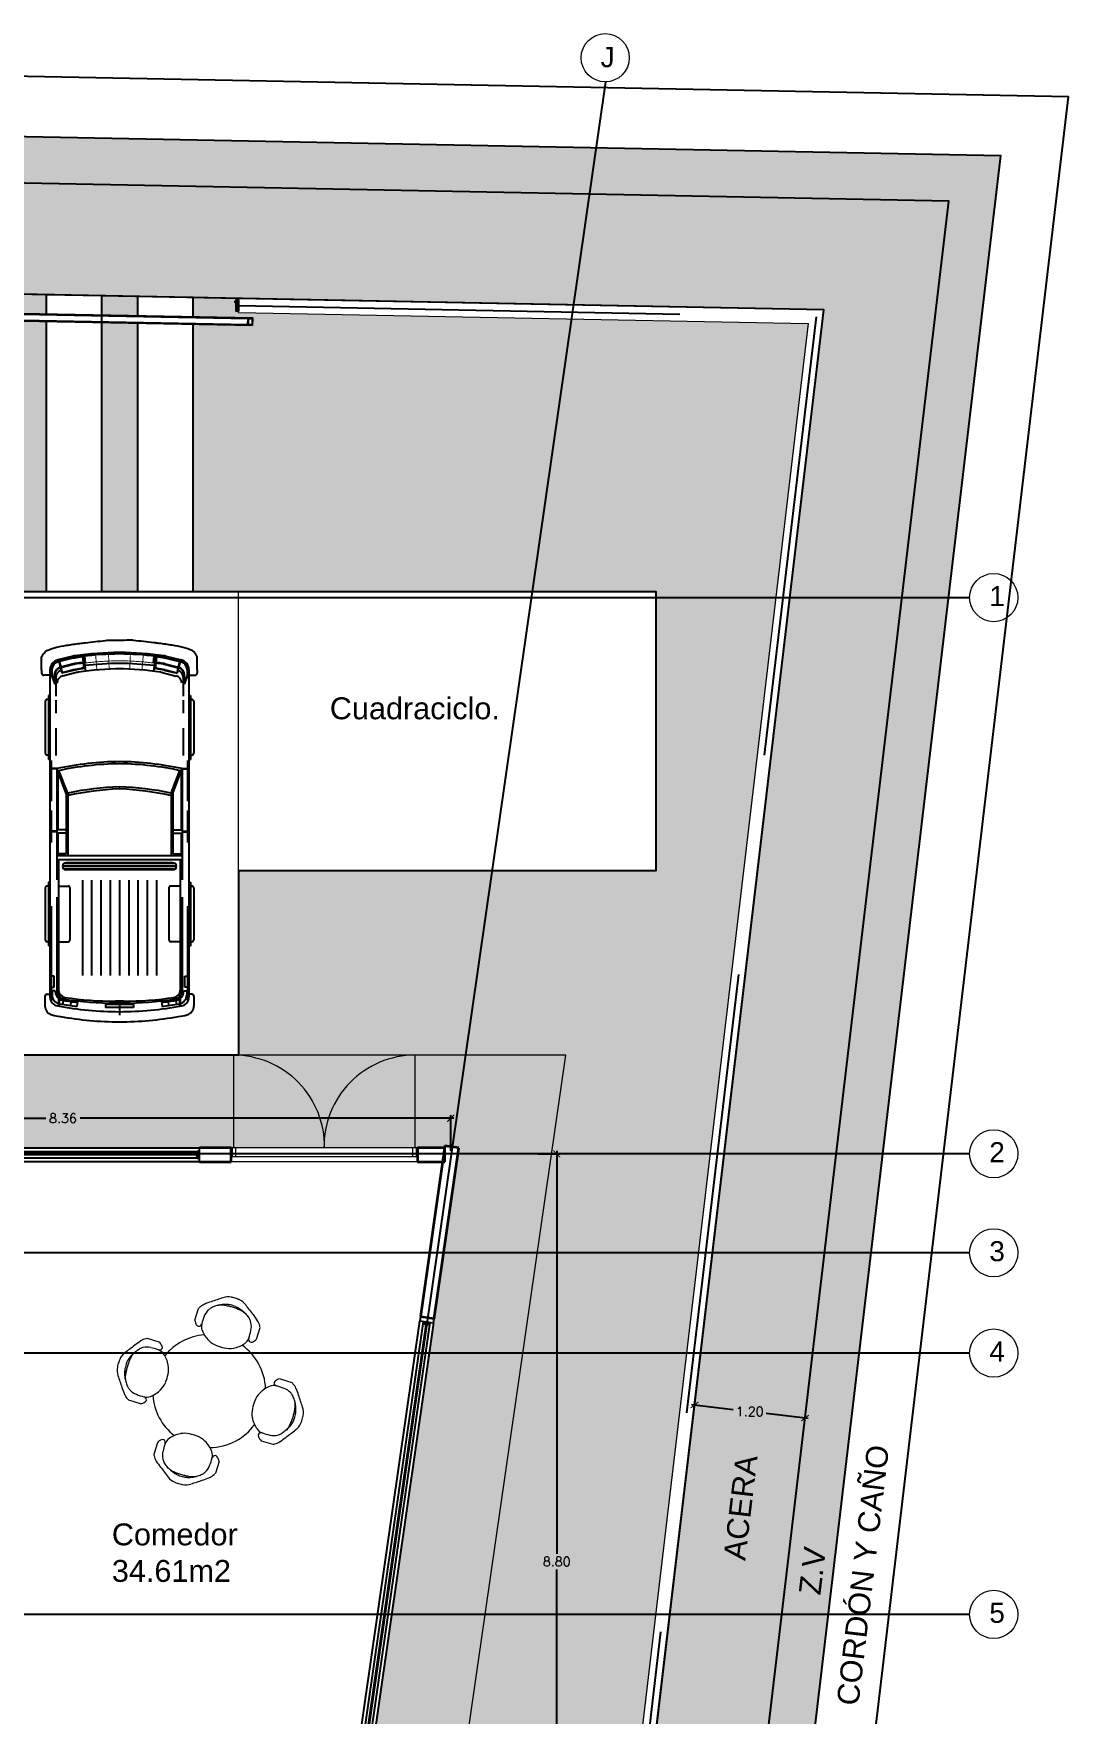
# Model space of a CAD drawing. Header units: inches. Extents: x -6 to 158, y 10 to 161.
# Drawn here: x 40.25 to 51.41, y 95.47 to 113.6 of the extents above; entities that cross this region are included whole.
import ezdxf

# ---------------------------------------------------------------- set-up
doc = ezdxf.new("R2010")
doc.units = ezdxf.units.IN
doc.header["$MEASUREMENT"] = 0
doc.linetypes.add('Hidden', pattern=[7.14375, 4.7625, -2.38125])
doc.linetypes.add('IMPORT-AI-Linetype-8', pattern=[7811.371918, 4882.107551, -976.421456, 976.421456, -976.421456])
for name, color, linetype in [('2 Ejes 2', 2, 'Continuous'), ('6', 6, 'Continuous'), ('_Trim_Arq_Ventanas', 2, 'Continuous'), ('_Trim_Ventaneria', 2, 'Continuous'), ('AUTOS', 6, 'Continuous'), ('Distribucion', 6, 'Continuous'), ('HATCH ACERA QUIRIBI', 33, 'FENCELINE1'), ('HATCH ZONA VERDE QUIRIBI', 119, 'FENCELINE1'), ('ZUCA-EJES', 251, 'Continuous')]:
    doc.layers.add(name, color=color, linetype=linetype)
for name, color, linetype, lineweight in [('A-DETL-GENF', 92, 'Continuous', 9), ('A-DOOR', 2, 'Continuous', 9), ('A-FLOR', 5, 'Continuous', 9), ('A-GLAZ-CWMG', 2, 'Continuous', 9), ('A-WALL', 5, 'Continuous', 9), ('I-FURN', 2, 'Continuous', 9), ('S-GRID-IDEN', 1, 'Continuous', 9)]:
    doc.layers.add(name, color=color, linetype=linetype, lineweight=lineweight)
doc.layers.add('Sector terreno natural', color=7, linetype='Continuous', lineweight=13, true_color=0xa28c7c)
doc.styles.add('Arial_1', font='arial.ttf', dxfattribs={"height": 450})
doc.styles.add('DETALLES$0$DETALLES$0$TEXTO GENERAL', font='romans.shx')
doc.styles.get("Standard").update_dxf_attribs({"font": 'arial.ttf'})
doc.linetypes.add('FENCELINE1', pattern='A,0.25,-0.1,[133,ltypeshp.shx,S=0.1,R=0,X=-0.1,Y=0],-0.1,1', length=1.45)
doc.dimstyles.new('DISTRIBUCIÓN$0$PLANTA ARQUITECTONICA$0$STANDARD', dxfattribs={"dimscale": 0, "dimtxt": 0.1, "dimasz": 0.075, "dimexe": 0.0333, "dimexo": 0.0333, "dimgap": 0.0333, "dimtad": 0, "dimtih": 1, "dimtoh": 1, "dimzin": 0, "dimdsep": 46, "dimtxsty": 'DETALLES$0$DETALLES$0$TEXTO GENERAL', "dimblk": 'DISTRIBUCIÓN$0$PLANTA ARQUITECTONICA$0$_ARCHTICK', "dimcen": 0.0333, "dimdle": 0.0333, "dimclrd": 124, "dimclre": 124, "dimclrt": 1, "dimaunit": 1, "dimadec": 0, "dimazin": 0, "dimtfac": 1, "dimtix": 1, "dimtmove": 2, "dimatfit": 3, "dimfxl": 2, "dimtolj": 1, "dimtzin": 0, "dimarcsym": 0})
pattern_1 = [(90, (-2717.0635, -1543.11324), (-0.0898025612, 0.0898025612), [0.0238125, -0.1557926224]), (45, (-2717.0635, -1543.11324), (-0.089802561, 0.089802561), [0.0238125, -0.1031875]), (135, (-2717.0635, -1543.11324), (-0.089802561, -0.089802561), [0.0238125, -0.1031875])]

# ---------------------------------------------------------------- blocks, each defined once
blk = doc.blocks.new('Doors_Door-sets_JELD-WEN_Interior_HP_FS7_Double_1_0 - 1990 x 2090 mm - M20 x M21-308447-Level 1')
at = {"layer": 'A-DETL-GENF', "color": 1}
for p, q in [((-978.8, 1074.8), (-978.8, 75)), ((978.8, 1074.8), (978.8, 75)), ((-953, 75), (-995, 75)), ((-995, 75), (-995, -17)), ((965, 75), (-965, 75)), ((-953, -17), (-953, 75)), ((953, 75), (953, -17)), ((995, 75), (953, 75)), ((995, -17), (995, 75)), ((-995, -17), (-953, -17)), ((-965, -17), (965, -17)), ((953, -17), (995, -17))]:
    blk.add_line(p, q, dxfattribs=at)
for centre, start, end in [((-980.3, 91.5), 359.03852, 89.9126), ((980.3, 91.5), 90.0874, 180.96148)]:
    blk.add_arc(centre, 983.3, start, end, dxfattribs=at)
at = {"layer": 'A-DOOR', "color": 1, "lineweight": 18}
for p, q in [((-995, 75), (-1005, 75)), ((-1005, 75), (-1005, -17)), ((1005, 75), (995, 75)), ((1005, -17), (1005, 75)), ((-1005, -17), (-995, -17)), ((995, -17), (1005, -17))]:
    blk.add_line(p, q, dxfattribs=at)
blk = doc.blocks.new('HermanMiller_Collection_Nelson_SwagLegDiningTableRound - Veneer 48Dia-513280-Level 1')
at = {"layer": 'I-FURN', "color": 251}
for start, end in [(66.2968, 114.0401), (152.6691, 180), (0, 23.6107), (336.8091, 0), (180, 205.5843), (244.5069, 296.5354)]:
    blk.add_arc((0, 0), 610, start, end, dxfattribs=at)
blk = doc.blocks.new('HermanMiller_Collection_Nelson_SwagLegArmchair - Swag Leg-513281-Level 1')
at = {"layer": 'I-FURN', "color": 251}
for p, q in [((84, 348), (-48, 348)), ((84, -348), (-48, -348))]:
    blk.add_line(p, q, dxfattribs=at)
for centre, radius, start, end in [((6418, -4533), 8124, 144.0352, 144.9875), ((9, 110), 150, 121.3561, 135.5158), ((102, 305), 39.1, 267.1626, 296.5663), ((90, 143), 123, 52.4849, 85.5151), ((106, 295), 28.4, 296.5663, 40.4007), ((-16, 5), 297, 26.6196, 52.4849), ((113, 0), 384, 175.7867, 184.2131), ((-85, 22), 185, 144.9875, 173.5603), ((97, 0), 284, 174.3006, 185.6994), ((16, 21), 262, 5.0984, 26.6196), ((-216, 0), 494, 354.9016, 5.0984), ((-85, -22), 185, 186.4397, 215.0125), ((6418, 4533), 8124, 215.0125, 215.9648), ((-16, -5), 297, 307.5151, 333.3804), ((16, -21), 262, 333.3804, 354.9016), ((9, -110), 150, 224.4842, 238.6439), ((90, -143), 123, 274.4849, 307.5151), ((102, -305), 39.1, 63.4337, 92.8374), ((106, -295), 28.4, 319.5993, 63.4337)]:
    blk.add_arc(centre, radius, start, end, dxfattribs=at)
for centre, major_axis, ratio, start_param, end_param in [((-59, 308), (160, 187), 0.139347, 1.725181, 2.06907), ((20, 203), (163, 31), 0.957211, 1.915338, 2.280624), ((20, 91), (21, 171), 0.997515, 0.157117, 0.666269), ((20, 201), (165, 4), 0.975402, 1.965703, 2.071275), ((74, -169), (-476, 0), 0.91424, 4.65901, 4.839308), ((25, 232), (-133, 6), 0.97352, 3.871507, 4.295394), ((-245, 26), (7.1, 98.7), 0.256601, 1.41488, 1.565126), ((-245, -26), (-7.1, 98.7), 0.256601, 1.576459, 1.726713), ((-59, -308), (-160, 187), 0.139347, 1.072523, 1.416411), ((20, -203), (-163, 31), 0.957211, 0.860969, 1.226255), ((20, -91), (-21, 171), 0.997515, 2.475323, 2.984476), ((20, -201), (-165, 4), 0.975402, 1.070318, 1.175889), ((74, 169), (476, 0), 0.91424, 4.58547, 4.765768), ((25, -232), (133, 6), 0.97352, 5.129384, 5.553271)]:
    blk.add_ellipse(centre, major_axis=major_axis, ratio=ratio, start_param=start_param, end_param=end_param, dxfattribs=at)
for points, knots in [([(-186, 28), (-185, 33), (-185, 40), (-183, 49), (-182, 56), (-180, 63), (-179, 70), (-177, 77), (-175, 83), (-173, 90), (-171, 96), (-169, 102), (-166, 110), (-161, 120), (-154, 136), (-144, 155), (-130, 176), (-115, 196), (-104, 209), (-98, 215)], [-1, -1, -1, -1, -0.9375, -0.90625, -0.875, -0.84375, -0.8125, -0.78125, -0.75, -0.71875, -0.6875, -0.65625, -0.625, -0.5625, -0.5, -0.375, -0.25, -0.125, 0, 0, 0, 0]), ([(-140, 161), (-143, 153), (-148, 142), (-154, 126), (-159, 110), (-161, 97), (-162, 89)], [0, 0, 0, 0, 0.333333, 0.5, 0.666667, 1, 1, 1, 1]), ([(-186, -28), (-185, -33), (-185, -40), (-183, -49), (-182, -56), (-180, -63), (-179, -70), (-177, -77), (-175, -83), (-173, -90), (-171, -96), (-169, -102), (-166, -110), (-161, -120), (-154, -136), (-144, -155), (-130, -176), (-115, -196), (-104, -209), (-98, -215)], [-1, -1, -1, -1, -0.9375, -0.90625, -0.875, -0.84375, -0.8125, -0.78125, -0.75, -0.71875, -0.6875, -0.65625, -0.625, -0.5625, -0.5, -0.375, -0.25, -0.125, 0, 0, 0, 0]), ([(-162, -89), (-161, -97), (-159, -110), (-154, -126), (-148, -142), (-143, -153), (-140, -161)], [0, 0, 0, 0, 0.333333, 0.5, 0.666667, 1, 1, 1, 1])]:
    blk.add_open_spline(points, degree=3, knots=knots, dxfattribs=at)
blk.add_open_spline([(-162, 89), (-164, 74), (-167, 45), (-169, 0), (-167, -45), (-164, -74), (-162, -89)], degree=3, dxfattribs=at)
blk = doc.blocks.new('Grid - M_Grid Head - Circle-10837-Section 2')
at = {"layer": 'S-GRID-IDEN'}
blk.add_circle((-13844, 10530), 325, dxfattribs=at)
blk = doc.blocks.new('DISTRIBUCIÓN$0$PLANTA ARQUITECTONICA$0$_ARCHTICK')
at = {"color": 0, "linetype": 'ByBlock', "const_width": 0.15}
blk.add_lwpolyline([(-0.5, -0.5), (0.5, 0.5)], dxfattribs=at)
blk = doc.blocks.new('*D988')
at = {"layer": 'Defpoints', "color": 0, "transparency": 16777216}
for p in [(36.386, 101.896), (36.386, 101.512), (44.75, 101.512)]:
    blk.add_point(p, dxfattribs=at)
at = {"layer": 'Sector terreno natural', "color": 124, "lineweight": -2, "transparency": 16777216}
for p, q in [((36.386, 101.545), (36.386, 101.929)), ((44.75, 101.545), (44.75, 101.929)), ((36.352, 101.896), (40.382, 101.896)), ((44.783, 101.896), (40.754, 101.896))]:
    blk.add_line(p, q, dxfattribs=at)
at = {"layer": 'Sector terreno natural', "color": 124, "lineweight": -2, "transparency": 16777216, "xscale": 0.075, "yscale": 0.075, "zscale": 0.075}
for p, rotation in [((36.386, 101.896), 179.9999999968103), ((44.75, 101.896), 359.9999999968103)]:
    blk.add_blockref('DISTRIBUCIÓN$0$PLANTA ARQUITECTONICA$0$_ARCHTICK', p, dxfattribs=dict(at, rotation=rotation))
at = {"layer": 'Sector terreno natural', "color": 1, "transparency": 16777216, "insert": (40.568, 101.896), "char_height": 0.1, "attachment_point": 5, "style": 'DETALLES$0$DETALLES$0$TEXTO GENERAL'}
blk.add_mtext('\\A1;8.36', dxfattribs=at)
blk = doc.blocks.new('*D993')
at = {"layer": 'Defpoints', "color": 0, "transparency": 16777216}
for p in [(45.66, 101.512), (45.66, 92.715), (45.894, 92.715)]:
    blk.add_point(p, dxfattribs=at)
at = {"layer": 'Sector terreno natural', "color": 124, "lineweight": -2, "transparency": 16777216}
for p, q in [((45.894, 101.545), (45.894, 97.197)), ((45.693, 101.512), (45.927, 101.512)), ((45.894, 92.682), (45.894, 97.03)), ((45.693, 92.715), (45.927, 92.715))]:
    blk.add_line(p, q, dxfattribs=at)
at = {"layer": 'Sector terreno natural', "color": 124, "lineweight": -2, "transparency": 16777216, "xscale": 0.075, "yscale": 0.075, "zscale": 0.075}
for p, rotation in [((45.894, 101.512), 90), ((45.894, 92.715), 270)]:
    blk.add_blockref('DISTRIBUCIÓN$0$PLANTA ARQUITECTONICA$0$_ARCHTICK', p, dxfattribs=dict(at, rotation=rotation))
at = {"layer": 'Sector terreno natural', "color": 1, "transparency": 16777216, "insert": (45.894, 97.114), "char_height": 0.1, "attachment_point": 5, "style": 'DETALLES$0$DETALLES$0$TEXTO GENERAL'}
blk.add_mtext('\\A1;8.80', dxfattribs=at)
blk = doc.blocks.new('Auto')
at = {"layer": 'AUTOS', "color": 251}
for p, q in [((-1.809, 0.803), (-1.909, 0.803)), ((-0.834, 0.734), (-1.865, 0.734)), ((1.715, 0.749), (-1.812, 0.749)), ((-1.747, 0.725), (-1.79, 0.725)), ((-1.784, 0.778), (-1.784, 0.749)), ((-1.747, 0.691), (-1.747, 0.725)), ((-1.59, 0.738), (-1.706, 0.738)), ((-1.706, 0.738), (-1.706, 0.705)), ((-1.59, 0.705), (-1.59, 0.738)), ((-0.574, 0.765), (-1.263, 0.765)), ((-1.263, 0.749), (-1.263, 0.765)), ((-1.217, 0.765), (-1.217, 0.78)), ((-0.637, 0.8), (-1.197, 0.8)), ((-0.617, 0.765), (-0.617, 0.78)), ((-0.574, 0.749), (-0.574, 0.765)), ((0.198, 0.734), (-0.148, 0.734)), ((-0.033, 0.675), (-0.033, 0.749)), ((-0.025, 0.675), (-0.025, 0.749)), ((0.646, 0.734), (0.298, 0.734)), ((0.646, 0.675), (0.646, 0.749)), ((0.65, 0.675), (0.65, 0.749)), ((0.736, 0.734), (0.65, 0.734)), ((1.439, 0.765), (0.75, 0.765)), ((0.75, 0.749), (0.75, 0.765)), ((0.796, 0.765), (0.796, 0.78)), ((1.376, 0.8), (0.816, 0.8)), ((1.396, 0.765), (1.396, 0.78)), ((1.439, 0.749), (1.439, 0.765)), ((1.653, 0.733), (1.56, 0.696)), ((1.655, 0.728), (1.59, 0.701)), ((1.715, 0.733), (1.653, 0.733)), ((1.715, 0.728), (1.653, 0.728)), ((1.657, 0.749), (1.657, 0.814)), ((1.715, 0.839), (1.682, 0.839)), ((-1.773, 0.648), (-1.914, 0.648)), ((-0.333, 0.655), (-1.913, 0.655)), ((-1.851, 0.607), (-1.893, 0.614)), ((-1.747, 0.691), (-1.753, 0.691)), ((-0.737, 0.675), (-1.739, 0.675)), ((-1.706, 0.705), (-1.59, 0.705)), ((-1.217, 0.655), (-1.217, 0.553)), ((-0.617, 0.655), (-0.617, 0.553)), ((0.649, 0.675), (-0.548, 0.675)), ((-0.441, -0.578), (-0.441, 0.576)), ((-0.432, -0.603), (-0.432, 0.601)), ((-0.404, -0.616), (-0.404, 0.614)), ((-0.375, -0.603), (-0.375, 0.601)), ((-0.366, -0.578), (-0.366, 0.576)), ((-0.333, -0.677), (-0.333, 0.675)), ((-0.291, -0.677), (-0.291, 0.675)), ((0.387, 0.555), (-0.291, 0.555)), ((-0.048, 0.664), (-0.27, 0.664)), ((-0.27, 0.573), (-0.27, 0.664)), ((0.383, 0.573), (-0.27, 0.573)), ((-0.048, 0.573), (-0.048, 0.675)), ((-0.01, 0.573), (-0.01, 0.675)), ((0.626, 0.664), (-0.01, 0.664)), ((0.383, 0.573), (0.65, 0.675)), ((0.387, 0.555), (0.629, 0.652)), ((1.085, 0.685), (0.792, 0.685)), ((1.387, 0.685), (1.248, 0.685)), ((1.632, 0.685), (1.433, 0.685)), ((1.56, 0.696), (1.661, 0.696)), ((1.59, 0.701), (1.661, 0.701)), ((1.686, 0.461), (1.649, 0.611)), ((1.808, 0.654), (1.678, 0.622)), ((1.713, 0.479), (1.678, 0.622)), ((1.739, 0.631), (1.685, 0.618)), ((1.715, 0.494), (1.685, 0.618)), ((1.773, 0.494), (1.739, 0.631)), ((1.804, 0.647), (1.744, 0.633)), ((1.75, 0.634), (1.744, 0.633)), ((1.779, 0.493), (1.744, 0.633)), ((1.78, 0.487), (1.744, 0.633)), ((1.84, 0.502), (1.804, 0.647)), ((1.845, 0.506), (1.808, 0.654)), ((1.863, 0.499), (1.822, 0.665)), ((-1.872, 0.453), (-1.915, 0.458)), ((-1.864, 0.523), (-1.906, 0.527)), ((-0.553, 0.399), (-1.582, 0.399)), ((-0.637, 0.533), (-1.197, 0.533)), ((1.862, 0.387), (1.7, 0.367)), ((1.878, 0.396), (1.728, 0.378)), ((1.788, 0.39), (1.735, 0.384)), ((1.791, 0.365), (1.863, 0.373)), ((1.855, 0.398), (1.794, 0.391)), ((-0.553, 0.299), (-1.582, 0.299)), ((-0.553, 0.199), (-1.582, 0.199)), ((-1.927, -0.151), (-1.927, 0.149)), ((-1.893, 0.149), (-1.927, 0.149)), ((-1.893, -0.151), (-1.893, 0.149)), ((-1.88, -0.044), (-1.88, 0.042)), ((-1.86, -0.044), (-1.86, 0.042)), ((-0.553, 0.099), (-1.582, 0.099)), ((-1.88, -0.001), (-2.011, -0.001)), ((-1.893, -0.151), (-1.927, -0.151)), ((-0.553, -0.001), (-1.582, -0.001)), ((-0.553, -0.101), (-1.582, -0.101)), ((-0.553, -0.201), (-1.582, -0.201)), ((-0.553, -0.301), (-1.582, -0.301)), ((-1.872, -0.455), (-1.915, -0.46)), ((-1.864, -0.525), (-1.906, -0.529)), ((-0.553, -0.401), (-1.582, -0.401)), ((-0.637, -0.535), (-1.197, -0.535)), ((1.686, -0.463), (1.649, -0.613)), ((1.713, -0.481), (1.678, -0.624)), ((1.715, -0.496), (1.685, -0.62)), ((1.862, -0.389), (1.7, -0.369)), ((1.878, -0.398), (1.728, -0.38)), ((1.788, -0.392), (1.735, -0.386)), ((1.773, -0.496), (1.739, -0.633)), ((1.78, -0.49), (1.744, -0.635)), ((1.779, -0.495), (1.744, -0.635)), ((1.791, -0.367), (1.863, -0.375)), ((1.855, -0.4), (1.794, -0.393)), ((1.84, -0.504), (1.804, -0.649)), ((1.845, -0.508), (1.808, -0.656)), ((1.863, -0.501), (1.822, -0.667)), ((-1.773, -0.65), (-1.914, -0.65)), ((-0.333, -0.657), (-1.913, -0.657)), ((-1.851, -0.609), (-1.893, -0.616)), ((-1.747, -0.693), (-1.753, -0.693)), ((-1.747, -0.693), (-1.753, -0.693)), ((-1.747, -0.693), (-1.747, -0.727)), ((-0.737, -0.677), (-1.739, -0.677)), ((-1.706, -0.707), (-1.59, -0.707)), ((-1.706, -0.74), (-1.706, -0.707)), ((-1.59, -0.707), (-1.59, -0.74)), ((-1.217, -0.657), (-1.217, -0.555)), ((-0.617, -0.657), (-0.617, -0.555)), ((0.649, -0.677), (-0.548, -0.677)), ((0.387, -0.557), (-0.291, -0.557)), ((0.383, -0.575), (-0.27, -0.575)), ((-0.27, -0.575), (-0.27, -0.666)), ((-0.048, -0.666), (-0.27, -0.666)), ((-0.048, -0.575), (-0.048, -0.677)), ((-0.033, -0.677), (-0.033, -0.751)), ((-0.025, -0.677), (-0.025, -0.751)), ((-0.01, -0.575), (-0.01, -0.677)), ((0.626, -0.666), (-0.01, -0.666)), ((0.383, -0.575), (0.65, -0.677)), ((0.387, -0.557), (0.629, -0.654)), ((0.646, -0.677), (0.646, -0.751)), ((0.65, -0.677), (0.65, -0.751)), ((1.085, -0.687), (0.792, -0.687)), ((1.387, -0.687), (1.248, -0.687)), ((1.632, -0.687), (1.433, -0.687)), ((1.56, -0.698), (1.661, -0.698)), ((1.653, -0.735), (1.56, -0.698)), ((1.655, -0.73), (1.59, -0.703)), ((1.59, -0.703), (1.661, -0.703)), ((1.737, -0.639), (1.678, -0.624)), ((1.739, -0.633), (1.685, -0.62)), ((1.803, -0.655), (1.743, -0.64)), ((1.75, -0.636), (1.744, -0.635)), ((1.804, -0.649), (1.744, -0.635)), ((-1.809, -0.805), (-1.909, -0.805)), ((-0.834, -0.736), (-1.865, -0.736)), ((1.715, -0.751), (-1.812, -0.751)), ((-1.747, -0.727), (-1.79, -0.727)), ((-1.784, -0.78), (-1.784, -0.751)), ((-1.59, -0.74), (-1.706, -0.74)), ((-1.263, -0.751), (-1.263, -0.767)), ((-0.574, -0.767), (-1.263, -0.767)), ((-1.217, -0.767), (-1.217, -0.782)), ((-0.637, -0.802), (-1.197, -0.802)), ((-0.617, -0.767), (-0.617, -0.782)), ((-0.574, -0.751), (-0.574, -0.767)), ((0.198, -0.736), (-0.148, -0.736)), ((0.646, -0.736), (0.298, -0.736)), ((0.736, -0.736), (0.65, -0.736)), ((0.75, -0.751), (0.75, -0.767)), ((1.439, -0.767), (0.75, -0.767)), ((0.796, -0.767), (0.796, -0.782)), ((1.376, -0.802), (0.816, -0.802)), ((1.396, -0.767), (1.396, -0.782)), ((1.439, -0.751), (1.439, -0.767)), ((1.715, -0.73), (1.653, -0.73)), ((1.715, -0.735), (1.653, -0.735)), ((1.657, -0.751), (1.657, -0.816)), ((1.715, -0.841), (1.682, -0.841))]:
    blk.add_line(p, q, dxfattribs=at)
for points in [[(1.715, 0.839), (1.856, 0.839)], [(1.715, -0.841), (1.856, -0.841)]]:
    blk.add_lwpolyline(points, dxfattribs=at)
for points in [[(1.856, 0.839, -0.042555), (1.909, 0.802, -0.119404), (1.923, 0.784, -0.036008), (1.956, 0.688, -0.029718), (1.981, 0.569, -0.000921), (2.001, 0.426, -0.004416), (2.004, 0.396, -0.001363), (2.008, 0.369, -0.000171), (2.033, 0.148, -0.00299), (2.037, 0.115, -0.001656)], [(1.856, -0.841, 0.042555), (1.909, -0.804, 0.119404), (1.923, -0.786, 0.036008), (1.956, -0.69, 0.029718), (1.981, -0.571, 0.000921), (2.001, -0.428, 0.004416), (2.004, -0.398, 0.001363), (2.008, -0.371, 0.000171), (2.033, -0.15, 0.0037), (2.037, -0.11, 0.001656)]]:
    blk.add_lwpolyline(points, format="xyb", dxfattribs=at)
at = {"layer": 'AUTOS', "color": 251, "const_width": 0.01}
for points in [[(1.814, -0.001, 0.028264), (1.788, 0.385, 0.028264)], [(1.788, -0.387, 0.028264), (1.814, -0.001, 0.028264)]]:
    blk.add_lwpolyline(points, format="xyb", dxfattribs=at)
for points in [[(1.713, 0.242), (1.875, 0.256)], [(1.722, 0.11), (1.884, 0.117)], [(1.722, -0.112), (1.884, -0.119)], [(1.713, -0.244), (1.875, -0.258)]]:
    blk.add_lwpolyline(points, dxfattribs=at)
at = {"layer": 'AUTOS', "color": 251}
for centre, radius, start, end in [((-0.102, 0.271), 1.958, 166.563, 169.2461), ((-1.909, 0.703), 0.1, 90, 166.563), ((-1.812, 0.649), 0.1, 90, 169.2898), ((-1.79, 0.625), 0.1, 90, 162.7908), ((-1.809, 0.778), 0.025, 0, 90), ((-1.197, 0.78), 0.02, 90, 180), ((-0.637, 0.78), 0.02, 0, 90), ((0.816, 0.78), 0.02, 90, 180), ((1.376, 0.78), 0.02, 0, 90), ((1.682, 0.814), 0.025, 90, 180), ((1.715, 0.639), 0.11, 13.8018, 90), ((1.715, 0.639), 0.0944, 9.2987, 90), ((1.715, 0.639), 0.0886, 9.2987, 90), ((1.492, 0.003), 3.573, 169.7995, 180.0721), ((1.601, 0.003), 3.573, 169.2898, 180.0721), ((1.635, 0.047), 3.573, 170.4085, 173.3969), ((-1.79, 0.625), 0.1, 167.131, 170.4085), ((1.694, 0.047), 3.573, 171.2509, 180.0721), ((1.678, 0.047), 3.573, 170.9769, 173.4714), ((1.694, 0.047), 3.553, 171.2509, 180.0721), ((-1.753, 0.591), 0.1, 145.7557, 170.9769), ((-1.739, 0.575), 0.1, 133.3761, 171.2509), ((-1.753, 0.591), 0.1, 90, 140.5161), ((-1.739, 0.575), 0.08, 90, 171.2509), ((-1.739, 0.575), 0.1, 90, 126.8699), ((-1.197, 0.553), 0.02, 180, 270), ((-0.637, 0.553), 0.02, 270, 0), ((-0.404, 0.576), 0.0375, 90, 180), ((-0.404, 0.576), 0.0375, 0, 90), ((-2.978, -0.154), 3.413, 2.6493, 11.9868), ((-2.956, -0.134), 3.413, 2.2275, 11.6359), ((-2.709, -0.063), 3.413, 1.0636, 12.2966), ((-2.687, -0.042), 3.413, 0.6886, 12.1293), ((1.573, 0.592), 0.0787, 13.8018, 90), ((1.632, 0.607), 0.0787, 16.8789, 90), ((1.661, 0.617), 0.0845, 14.6884, 90), ((1.661, 0.617), 0.0787, 14.7537, 90), ((1.492, 0.413), 0.2, 8.357, 13.8018), ((-1.7, -0.056), 3.427, 0.6723, 8.357), ((1.519, 0.431), 0.2, 8.357, 13.8018), ((0.938, 0.303), 0.8, 7.4607, 13.8018), ((-1.673, -0.038), 3.427, 6.968, 8.357), ((-1.666, -0.038), 3.427, 7.0689, 7.4607), ((-1.641, -0.041), 3.427, 0.6723, 6.9665), ((1.578, 0.446), 0.2, 8.357, 13.8018), ((-1.614, -0.023), 3.427, 6.9297, 8.357), ((1.586, 0.44), 0.2, 8.357, 13.8018), ((-1.606, -0.029), 3.427, 7.0448, 8.357), ((1.645, 0.454), 0.2, 8.357, 13.8018), ((-1.547, -0.015), 3.427, 6.9207, 8.357), ((1.65, 0.458), 0.2, 8.357, 13.8018), ((-1.542, -0.011), 3.427, 6.7822, 8.357), ((-1.54, -0.029), 3.427, 0.4694, 7.0907), ((1.669, 0.451), 0.2, 8.357, 13.8018), ((-1.524, -0.018), 3.427, 0.2737, 8.357), ((0.332, -0.001), 0.1, 357.3507, 2.6493), ((0.604, -0.001), 0.1, 358.9364, 1.0636), ((-1.7, 0.054), 3.427, 351.643, 359.3277), ((-1.7, 0.054), 3.427, 359.0832, 359.3277), ((17.743, 0.057), 15.706, 179.7876, 180.609), ((1.492, -0.006), 3.573, 179.9279, 190.2005), ((1.601, -0.006), 3.573, 179.9279, 190.7102), ((1.694, -0.049), 3.573, 179.9279, 188.7491), ((1.694, -0.049), 3.553, 179.9279, 188.7491), ((-2.978, 0.152), 3.413, 348.0132, 357.3507), ((-2.956, 0.132), 3.413, 348.3641, 357.7725), ((-2.709, 0.06), 3.413, 347.7034, 358.9364), ((-2.687, 0.04), 3.413, 347.8707, 359.3114), ((-1.7, -0.056), 3.427, 0.6723, 0.9168), ((-1.641, 0.039), 3.427, 353.0335, 359.3277), ((-1.54, 0.027), 3.427, 352.9093, 359.5306), ((-1.524, 0.016), 3.427, 351.643, 359.7263), ((-1.524, 0.016), 3.427, 359.7191, 359.7263), ((-1.524, -0.018), 3.427, 0.2737, 0.2809), ((1.635, -0.049), 3.573, 186.6031, 189.5915), ((1.678, -0.049), 3.573, 186.5286, 189.0231), ((-1.197, -0.555), 0.02, 90, 180), ((-0.637, -0.555), 0.02, 0, 90), ((1.492, -0.415), 0.2, 346.1982, 351.643), ((1.519, -0.433), 0.2, 346.1982, 351.643), ((0.938, -0.305), 0.8, 346.1982, 352.5393), ((-1.673, 0.036), 3.427, 351.643, 353.032), ((-1.666, 0.036), 3.427, 352.5393, 352.9311), ((1.578, -0.448), 0.2, 346.1982, 351.643), ((-1.614, 0.021), 3.427, 351.643, 353.0703), ((1.586, -0.442), 0.2, 346.1982, 351.643), ((-1.606, 0.027), 3.427, 351.643, 352.9552), ((1.645, -0.456), 0.2, 346.1982, 351.643), ((-1.547, 0.013), 3.427, 351.643, 353.0793), ((1.65, -0.46), 0.2, 346.1982, 351.643), ((-1.542, 0.009), 3.427, 351.643, 353.2178), ((1.669, -0.453), 0.2, 346.1982, 351.643), ((-0.102, -0.273), 1.958, 190.7539, 193.437), ((-1.812, -0.651), 0.1, 190.7102, 270), ((-1.79, -0.627), 0.1, 197.2092, 270), ((-1.753, -0.593), 0.1, 189.0231, 214.2443), ((-1.739, -0.577), 0.1, 188.7491, 226.6239), ((-1.753, -0.593), 0.1, 219.4839, 270), ((-1.739, -0.577), 0.08, 188.7491, 270), ((-1.739, -0.577), 0.1, 233.1301, 270), ((-0.404, -0.578), 0.0375, 180, 270), ((-0.404, -0.578), 0.0375, 270, 0), ((1.573, -0.594), 0.0787, 270, 346.1982), ((1.632, -0.609), 0.0787, 270, 343.1211), ((1.661, -0.619), 0.0787, 270, 345.2463), ((1.661, -0.619), 0.0845, 270, 345.3116), ((1.715, -0.641), 0.0886, 270, 350.7013), ((1.715, -0.641), 0.0944, 270, 350.7013), ((1.715, -0.641), 0.11, 270, 346.1982), ((-1.909, -0.705), 0.1, 193.437, 270), ((-1.809, -0.78), 0.025, 270, 0), ((-1.197, -0.782), 0.02, 180, 270), ((-0.637, -0.782), 0.02, 270, 0), ((0.816, -0.782), 0.02, 180, 270), ((1.376, -0.782), 0.02, 270, 0), ((1.682, -0.816), 0.025, 180, 270)]:
    blk.add_arc(centre, radius, start, end, dxfattribs=at)
blk = doc.blocks.new('MARCOALUM')
at = {"layer": '_Trim_Arq_Ventanas', "color": 1}
for p, q in [((0.0325, 0.03725), (0.025, 0.04475)), ((0.0325, 0.04475), (0.025, 0.03725)), ((0.0325, 0.02525), (0.025, 0.03275)), ((0.0325, 0.03275), (0.025, 0.02525))]:
    blk.add_line(p, q, dxfattribs=at)
at = {"layer": '_Trim_Arq_Ventanas', "color": 3}
blk.add_lwpolyline([(0, 0), (0, 0.07), (0.025, 0.07), (0.025, 0)], close=True, dxfattribs=at)
at = {"layer": '_Trim_Arq_Ventanas'}
for points in [[(0.005, 0.005), (0.005, 0.065), (0.02, 0.065), (0.02, 0.005)], [(0.025, 0.04475), (0.025, 0.03725), (0.0325, 0.03725), (0.0325, 0.04475)], [(0.025, 0.02525), (0.025, 0.03275), (0.0325, 0.03275), (0.0325, 0.02525)]]:
    blk.add_lwpolyline(points, close=True, dxfattribs=at)
blk = doc.blocks.new('*U982')
at = {"layer": '_Trim_Ventaneria', "color": 2}
for p, q in [((0, 0.15), (4.313, 0.15)), ((4.313, 0), (0, 0)), ((0.025, 0.11), (4.288, 0.11)), ((4.288, 0.04), (0.025, 0.04))]:
    blk.add_line(p, q, dxfattribs=at)
at = {"layer": '_Trim_Ventaneria', "color": 160}
for p, q in [((0.032, 0.077), (4.28, 0.077)), ((4.28, 0.073), (0.032, 0.073))]:
    blk.add_line(p, q, dxfattribs=at)
at = {"layer": '_Trim_Ventaneria', "color": 1}
blk.add_blockref('MARCOALUM', (0, 0.04), dxfattribs=at)
at = {"layer": '_Trim_Ventaneria', "color": 1, "xscale": -1}
blk.add_blockref('MARCOALUM', (4.313, 0.04), dxfattribs=at)
blk = doc.blocks.new('Rectangular Mullion - 50 x 150mm-1630585-Level 1')
at = {"layer": 'A-GLAZ-CWMG', "lineweight": 25}
for p, q in [((-50, 75), (0, 75)), ((-50, -75), (-50, 75)), ((0, 75), (0, -75)), ((0, -75), (-50, -75))]:
    blk.add_line(p, q, dxfattribs=at)
blk = doc.blocks.new('*U933')
at = {"layer": '_Trim_Ventaneria', "color": 2}
for p, q in [((0, 0.15), (5.999, 0.15)), ((5.999, 0), (0, 0)), ((0.025, 0.11), (5.974, 0.11)), ((5.974, 0.04), (0.025, 0.04))]:
    blk.add_line(p, q, dxfattribs=at)
at = {"layer": '_Trim_Ventaneria', "color": 160}
for p, q in [((0.032, 0.077), (5.966, 0.077)), ((5.966, 0.073), (0.032, 0.073))]:
    blk.add_line(p, q, dxfattribs=at)
at = {"layer": '_Trim_Ventaneria', "color": 1}
blk.add_blockref('MARCOALUM', (0, 0.04), dxfattribs=at)
at = {"layer": '_Trim_Ventaneria', "color": 1, "xscale": -1}
blk.add_blockref('MARCOALUM', (5.999, 0.04), dxfattribs=at)
blk = doc.blocks.new('*D1076')
at = {"layer": 'Defpoints', "color": 0, "transparency": 16777216}
for p in [(47.373, 98.747), (48.572, 98.662), (48.565, 98.607)]:
    blk.add_point(p, dxfattribs=at)
at = {"layer": 'Sector terreno natural', "color": 124, "lineweight": -2, "transparency": 16777216}
for p, q in [((47.377, 98.78), (47.384, 98.836)), ((47.347, 98.807), (47.797, 98.754)), ((48.605, 98.658), (48.154, 98.712)), ((48.569, 98.64), (48.576, 98.695))]:
    blk.add_line(p, q, dxfattribs=at)
at = {"layer": 'Sector terreno natural', "color": 124, "lineweight": -2, "transparency": 16777216, "xscale": 0.075, "yscale": 0.075, "zscale": 0.075}
for p, rotation in [((47.38, 98.803), 173.2648526782427), ((48.572, 98.662), 353.2648526782427)]:
    blk.add_blockref('DISTRIBUCIÓN$0$PLANTA ARQUITECTONICA$0$_ARCHTICK', p, dxfattribs=dict(at, rotation=rotation))
at = {"layer": 'Sector terreno natural', "color": 1, "transparency": 16777216, "insert": (47.976, 98.733), "char_height": 0.1, "attachment_point": 5, "style": 'DETALLES$0$DETALLES$0$TEXTO GENERAL'}
blk.add_mtext('\\A1;1.20', dxfattribs=at)

msp = doc.modelspace()

# ---------------------------------------------------------------- hatches: boundary and pattern name
at = {"layer": 'HATCH ACERA QUIRIBI', "linetype": 'ByBlock'}
h = msp.add_hatch(dxfattribs=at)
h.set_pattern_fill('AR-SAND', color=33, scale=0.005)
h.set_pattern_definition([(37.5, (-2717.0635, -1543.11324), (-0.008000156, 0.244706619), [0, -0.19304, 0, -0.2159, 0, -0.206375]), (7.5, (-2717.0635, -1543.11324), (0.22476164, 0.35841255), [0, -0.10414, 0, -0.17399, 0, -0.066675]), (327.5, (-2717.2197, -1543.11324), (0.395496185, 0.000718592), [0, -0.0635, 0, -0.2286, 0, -0.29845]), (317.5, (-2717.2197, -1543.11324), (0.381778226, 0.11146466), [0, -0.03175, 0, -0.14986, 0, -0.17145])])
h.paths.add_polyline_path([(20.035, 112.376), (20.706, 97.421), (20.706, 84.362), (20.706, 67.719), (26.739, 69.458), (35.014, 71.845), (44.88, 77.103), (47.868, 92.706), (50.122, 111.79)])
h.paths.add_polyline_path([(21.291, 111.152), (21.906, 97.448), (21.906, 84.362), (21.906, 69.314), (26.406, 70.612), (34.561, 72.963), (43.809, 77.892), (46.682, 92.889), (48.775, 110.616)], flags=16)
h = msp.add_hatch(dxfattribs=at)
h.set_pattern_fill('AR-SAND', color=33, scale=0.005)
h.set_pattern_definition([(37.5, (-2956.6152, -1549.60437), (-0.008000156, 0.244706619), [0, -0.19304, 0, -0.2159, 0, -0.206375]), (7.5, (-2956.6152, -1549.60437), (0.224761642, 0.35841255), [0, -0.10414, 0, -0.17399, 0, -0.066675]), (327.5, (-2956.7714, -1549.60437), (0.395496185, 0.000718592), [0, -0.0635, 0, -0.2286, 0, -0.29845]), (317.5, (-2956.7714, -1549.60437), (0.381778226, 0.11146466), [0, -0.03175, 0, -0.14986, 0, -0.17145])])
h.paths.add_polyline_path([(25.056, 79.383), (24.056, 79.383), (24.056, 108.577), (37.461, 108.577), (37.461, 102.577), (45.991, 102.577), (43.876, 87.883), (40.961, 87.883), (40.961, 78.383), (34.999, 78.383), (32.999, 73.008), (27.906, 71.54), (27.906, 71.044), (26.406, 70.612), (26.406, 71.583), (21.906, 71.583), (21.906, 73.083), (28.056, 73.083), (31.384, 74.043), (32.999, 78.383), (28.056, 78.383), (28.056, 79.383), (36.311, 79.383), (36.311, 78.658), (36.461, 78.658), (36.461, 79.383), (39.961, 79.383), (39.961, 88.883), (43.01, 88.883), (44.837, 101.577), (36.461, 101.577), (36.461, 107.577), (25.056, 107.577)])
at = {"layer": 'HATCH ZONA VERDE QUIRIBI', "linetype": 'Continuous'}
h = msp.add_hatch(dxfattribs=at)
h.set_pattern_fill('GRASS', color=112, scale=0.005, style=0)
h.set_pattern_definition(pattern_1)
h.paths.add_polyline_path([(19.511, 112.887), (20.206, 97.41), (20.206, 84.362), (20.206, 67.055), (26.877, 68.978), (35.203, 71.379), (45.326, 76.774), (48.363, 92.629), (50.683, 112.279)])
h.paths.add_polyline_path([(20.035, 112.376), (20.706, 97.421), (20.706, 84.362), (20.706, 67.719), (26.739, 69.458), (35.014, 71.845), (44.88, 77.103), (47.868, 92.706), (50.122, 111.79)], flags=16)
h = msp.add_hatch(dxfattribs=at)
h.set_pattern_fill('GRASS', color=112, scale=0.005, style=0)
h.set_pattern_definition(pattern_1)
h.paths.add_polyline_path([(26.206, 71.383), (26.206, 70.762), (22.106, 69.58), (22.106, 71.383)])
h.paths.add_polyline_path([(38.326, 110.609), (38.711, 110.601), (38.711, 110.812), (38.326, 110.82)])
h.paths.add_polyline_path([(38.711, 110.525), (38.326, 110.532), (38.326, 107.577), (38.711, 107.577)])
h.paths.add_polyline_path([(40.388, 110.493), (39.311, 110.514), (39.311, 107.577), (40.388, 107.577)])
h.paths.add_polyline_path([(39.311, 110.59), (40.388, 110.57), (40.388, 110.78), (39.311, 110.801)])
h.paths.add_polyline_path([(40.988, 110.558), (41.372, 110.551), (41.372, 110.76), (40.988, 110.768)])
h.paths.add_polyline_path([(41.372, 110.475), (40.988, 110.482), (40.988, 107.577), (41.373, 107.577)])
h.paths.add_polyline_path([(32.07, 77.519), (32.07, 77.319), (30.127, 77.319), (30.127, 77.519)])
h.paths.add_polyline_path([(32.999, 78.383), (28.056, 78.383), (28.056, 73.083), (31.384, 74.043)])
h.paths.add_polyline_path([(35.211, 77.519), (36.323, 77.519), (36.323, 77.319), (35.211, 77.319)])
h.paths.add_polyline_path([(35.874, 77.319), (35.874, 77.169), (35.61, 77.169), (35.61, 77.319)])
h.paths.add_polyline_path([(41.972, 110.54), (42.614, 110.527), (42.613, 110.451), (41.972, 110.463), (41.973, 107.577), (46.961, 107.577), (46.961, 104.567), (42.461, 104.567), (42.461, 102.577), (45.991, 102.577), (43.876, 87.883), (40.961, 87.883), (40.961, 78.383), (34.999, 78.383), (32.999, 73.008), (28.056, 71.583), (28.056, 71.243), (34.504, 73.103), (43.676, 77.991), (46.533, 92.912), (48.607, 110.469), (42.461, 110.589), (42.461, 110.739), (41.972, 110.749)])
h.paths.add_polyline_path([(28.925, 111.002), (28.925, 108.577), (37.461, 108.577), (37.461, 107.577), (37.726, 107.577), (37.726, 110.821), (38.246, 110.821), (37.461, 110.837), (37.461, 110.687), (31.061, 110.811), (31.061, 110.961), (25.056, 111.078), (25.056, 110.928), (21.448, 110.999), (22.056, 97.451), (22.056, 79.383), (22.775, 79.383), (22.656, 79.432), (22.622, 79.513), (22.622, 80.27), (22.736, 80.317), (23.993, 80.317), (24.056, 80.165), (24.056, 108.577), (27.341, 108.577), (27.341, 111.021), (27.941, 111.021), (27.941, 108.577), (28.326, 108.577), (28.326, 111.002)])
h.paths.add_polyline_path([(27.341, 110.742), (27.341, 110.818), (25.228, 110.859), (25.226, 110.782)])
h.paths.add_polyline_path([(28.326, 110.723), (28.326, 110.8), (27.941, 110.807), (27.941, 110.731)])
h.paths.add_polyline_path([(28.925, 110.788), (28.925, 110.712), (31.213, 110.668), (31.214, 110.745)])

# ---------------------------------------------------------------- linework, layer by layer
at = {"color": 251, "linetype": 'Hidden'}
msp.add_lwpolyline([(42.461, 110.664), (48.691, 110.543), (46.607, 92.901), (43.742, 77.941), (34.533, 73.033), (27.981, 71.144)], dxfattribs=at)
at = {"layer": '6', "color": 2}
msp.add_line((42.038, 101.577), (42.038, 101.427), dxfattribs=at)
at = {"layer": '6', "color": 1}
for points in [[(18.831, 113.55), (19.556, 97.395), (19.556, 84.362), (19.556, 66.191), (27.058, 68.354), (35.449, 70.773), (45.906, 76.346), (49.005, 92.53), (51.413, 112.915)], [(19.511, 112.887), (20.206, 97.41), (20.206, 84.362), (20.206, 67.055), (26.877, 68.978), (35.203, 71.379), (45.326, 76.774), (48.363, 92.629), (50.683, 112.279)]]:
    msp.add_lwpolyline(points, close=True, dxfattribs=at)
at = {"layer": '6', "color": 2}
msp.add_lwpolyline([(20.035, 112.376), (20.706, 97.421), (20.706, 84.362), (20.706, 67.719), (26.739, 69.458), (35.014, 71.845), (44.88, 77.103), (47.868, 92.706), (50.122, 111.79)], close=True, dxfattribs=at)
at = {"layer": '6'}
msp.add_lwpolyline([(21.291, 111.152), (21.906, 97.448), (21.906, 84.362), (21.906, 69.314), (26.406, 70.612), (34.561, 72.963), (43.809, 77.892), (46.682, 92.889), (48.775, 110.616), (21.291, 111.152)], dxfattribs=at)
msp.add_lwpolyline([(21.291, 111.152), (21.906, 97.448), (21.906, 84.362), (21.906, 69.314), (26.406, 70.612), (34.561, 72.963), (43.809, 77.892), (46.682, 92.889), (48.775, 110.616), (21.291, 111.152)], dxfattribs=at)
at = {"layer": '6', "color": 251}
for points in [[(40.388, 110.493), (40.388, 107.577), (40.988, 107.577), (40.988, 110.768), (40.388, 110.78), (40.388, 110.57)], [(41.972, 110.54), (41.972, 110.749), (41.372, 110.76), (41.372, 110.551)], [(41.372, 110.475), (41.373, 107.577), (41.973, 107.577), (41.972, 110.463)], [(37.461, 107.577), (46.961, 107.577), (46.961, 104.567), (42.461, 104.567), (42.461, 102.577), (37.461, 102.577), (37.461, 107.577)]]:
    msp.add_lwpolyline(points, dxfattribs=at)
at = {"layer": '_Trim_Ventaneria', "color": 250}
for p, q in [((42.426, 110.697), (42.436, 110.712)), ((42.426, 110.712), (42.436, 110.697)), ((42.563, 110.452), (42.564, 110.528))]:
    msp.add_line(p, q, dxfattribs=at)
for points in [[(42.613, 110.451), (42.614, 110.527), (37.632, 110.622), (37.631, 110.545)], [(42.564, 110.523), (42.563, 110.457), (37.681, 110.55), (37.682, 110.616)], [(42.436, 110.712), (42.436, 110.697), (42.426, 110.697), (42.426, 110.712)], [(42.461, 110.724), (42.461, 110.604), (42.436, 110.604), (42.436, 110.724)], [(42.456, 110.719), (42.456, 110.609), (42.441, 110.609), (42.441, 110.719)], [(42.568, 110.457), (42.569, 110.523), (42.609, 110.523), (42.608, 110.456)]]:
    msp.add_lwpolyline(points, close=True, dxfattribs=at)
at = {"layer": 'A-FLOR', "color": 5}
for p, q in [((21.291, 111.152), (48.775, 110.616)), ((48.775, 110.616), (46.682, 92.889))]:
    msp.add_line(p, q, dxfattribs=at)
at = {"layer": 'A-FLOR', "color": 1}
for p, q in [((45.991, 102.577), (37.461, 102.577)), ((43.876, 87.883), (45.991, 102.577))]:
    msp.add_line(p, q, dxfattribs=at)
at = {"layer": 'A-FLOR'}
msp.add_line((44.391, 101.427), (42.381, 101.427), dxfattribs=at)
at = {"layer": 'A-WALL', "lineweight": 35}
for p, q in [((42.381, 101.577), (42.039, 101.577)), ((42.381, 101.427), (42.381, 101.577)), ((44.688, 101.577), (44.391, 101.577)), ((44.391, 101.577), (44.391, 101.427)), ((44.688, 101.598), (44.423, 99.759)), ((44.572, 99.737), (44.837, 101.577)), ((44.837, 101.577), (44.688, 101.598)), ((44.688, 101.427), (44.688, 101.577)), ((42.039, 101.427), (42.381, 101.427)), ((44.391, 101.427), (44.688, 101.427)), ((44.423, 99.759), (44.572, 99.737))]:
    msp.add_line(p, q, dxfattribs=at)
at = {"layer": 'Sector terreno natural', "color": 2}
msp.add_line((42.461, 110.589), (42.461, 110.739), dxfattribs=at)
msp.add_lwpolyline([(42.461, 110.589), (48.607, 110.469), (46.533, 92.912), (43.676, 77.991), (34.504, 73.103), (28.056, 71.243)], dxfattribs=at)
at = {"layer": 'Sector terreno natural'}
msp.add_lwpolyline([(39.961, 102.577), (42.461, 102.577), (42.461, 107.577), (39.961, 107.577), (39.961, 102.577)], dxfattribs=at)
msp.add_lwpolyline([(42.461, 104.567), (42.461, 107.577), (46.961, 107.577), (46.961, 104.567)], close=True, dxfattribs=at)
at = {"layer": 'ZUCA-EJES', "color": 253, "linetype": 'IMPORT-AI-Linetype-8', "ltscale": 0.01}
for p, q in [((46.42, 113.077), (41.152, 76.476)), ((50.348, 107.512), (25.056, 107.512)), ((50.348, 101.512), (25.056, 101.512)), ((50.348, 100.443), (25.056, 100.443)), ((50.348, 99.362), (25.056, 99.362)), ((50.348, 96.543), (25.056, 96.543))]:
    msp.add_line(p, q, dxfattribs=at)

# ---------------------------------------------------------------- block references
at = {"layer": '_Trim_Ventaneria', "color": 2}
msp.add_blockref('*U982', (37.726, 101.427), dxfattribs=at)
at = {"layer": '_Trim_Ventaneria', "color": 2, "rotation": 261.8128988462055}
msp.add_blockref('*U933', (44.416, 99.709), dxfattribs=at)
at = {"layer": 'A-DOOR', "xscale": 0.000999999999999, "yscale": 0.000999999999999, "zscale": 0.000999999999999}
msp.add_blockref('Doors_Door-sets_JELD-WEN_Interior_HP_FS7_Double_1_0 - 1990 x 2090 mm - M20 x M21-308447-Level 1', (43.386, 101.502), dxfattribs=at)
at = {"layer": 'A-GLAZ-CWMG', "extrusion": (0, 0, -1), "xscale": 0.0009999999999989997, "yscale": 0.0009999999999989997, "zscale": 0.0009999999999989997, "rotation": 98.18710115379452}
msp.add_blockref('Rectangular Mullion - 50 x 150mm-1630585-Level 1', (-44.498, 99.748), dxfattribs=at)
at = {"layer": 'Distribucion', "color": 1, "rotation": 89.99999999999997}
msp.add_blockref('Auto', (41.176, 105.018), dxfattribs=at)
at = {"layer": 'I-FURN', "xscale": 0.000999999999999, "yscale": 0.000999999999999, "zscale": 0.000999999999999}
for name, p, rotation in [('HermanMiller_Collection_Nelson_SwagLegArmchair - Swag Leg-513281-Level 1', (42.347, 99.696), 253.0000000000001), ('HermanMiller_Collection_Nelson_SwagLegDiningTableRound - Veneer 48Dia-513280-Level 1', (42.144, 98.953), 118), ('HermanMiller_Collection_Nelson_SwagLegArmchair - Swag Leg-513281-Level 1', (41.424, 99.174), 343.0000000000001), ('HermanMiller_Collection_Nelson_SwagLegArmchair - Swag Leg-513281-Level 1', (42.889, 98.726), 163), ('HermanMiller_Collection_Nelson_SwagLegArmchair - Swag Leg-513281-Level 1', (41.894, 98.214), 73.00000000000013)]:
    msp.add_blockref(name, p, dxfattribs=dict(at, rotation=rotation))
at = {"layer": 'S-GRID-IDEN', "color": 253, "xscale": 0.0008000000000000003, "yscale": 0.0008000000000000003, "zscale": 0.0008000000000000003}
for p in [(57.492, 104.913), (61.683, 99.089), (61.683, 93.089), (61.683, 92.021), (61.683, 90.939), (61.683, 88.12)]:
    msp.add_blockref('Grid - M_Grid Head - Circle-10837-Section 2', p, dxfattribs=at)

# ---------------------------------------------------------------- texts
at = {"layer": '2 Ejes 2', "color": 253, "char_height": 0.216, "width": 0.20395, "attachment_point": 1, "style": 'Arial_1'}
for s, insert in [('J', (46.367, 113.451)), ('1', (50.56, 107.638)), ('2', (50.56, 101.638)), ('3', (50.56, 100.57)), ('4', (50.56, 99.488)), ('5', (50.56, 96.669))]:
    msp.add_mtext(s, dxfattribs=dict(at, insert=insert))
at = {"layer": 'Sector terreno natural', "color": 2, "char_height": 0.23632, "attachment_point": 1}
for s, insert in [('{\\f@Arial Unicode MS|b0|i0|c0|p34;Cuadraciclo.}', (43.446, 106.437)), ('{\\f@Arial Unicode MS|b0|i0|c0|p34;Comedor \\P34.61m2}', (41.095, 97.525))]:
    msp.add_mtext_dynamic_manual_height_columns(s, width=11.73144, gutter_width=5, heights=[0], dxfattribs=dict(at, insert=insert))
at = {"layer": 'Sector terreno natural', "color": 2, "char_height": 0.23632, "attachment_point": 1, "rotation": 83.2317}
for s, insert in [('{\\f@Arial Unicode MS|b0|i0|c0|p34;CORDÓN Y CAÑO}', (48.912, 95.579)), ('{\\f@Arial Unicode MS|b0|i0|c0|p34;ACERA}', (47.692, 97.146)), ('{\\f@Arial Unicode MS|b0|i0|c0|p34;Z.V}', (48.503, 96.773))]:
    msp.add_mtext_dynamic_manual_height_columns(s, width=11.73144, gutter_width=5, heights=[0], dxfattribs=dict(at, insert=insert))

# ---------------------------------------------------------------- dimensions: what is measured, and where the dimension line sits
at = {"layer": 'Sector terreno natural', "color": 2}
for p1, p2, distance, picture, middle in [((44.75, 101.512), (36.386, 101.512), -0.384, '*D988', (40.568, 101.896)), ((45.66, 101.512), (45.66, 92.715), 0.234, '*D993', (45.894, 97.114)), ((47.373, 98.747), (48.565, 98.607), 0.056, '*D1076', (47.976, 98.733))]:
    dim = msp.add_aligned_dim(p1=p1, p2=p2, distance=distance, dimstyle='DISTRIBUCIÓN$0$PLANTA ARQUITECTONICA$0$STANDARD', override={"dimscale": 1}, dxfattribs=at)
    dim.commit()
    dim.dimension.update_dxf_attribs({"geometry": picture, "text_midpoint": middle})

doc.saveas('drawing.dxf')
